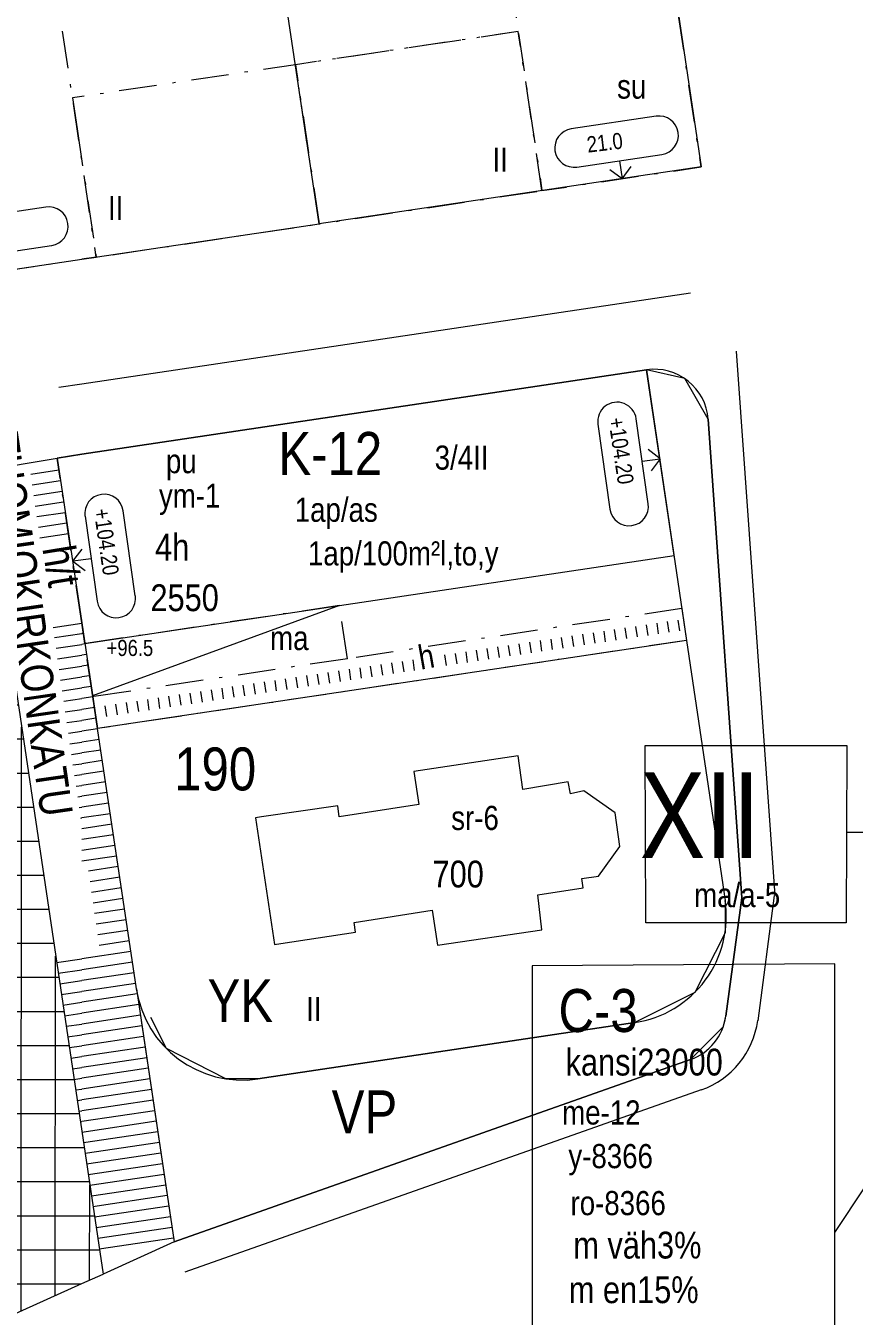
# Model space of a CAD drawing. Header units: metres. Extents: x 24485995 to 24488038, y 6819999 to 6822001.
# Drawn here: x 24487816.6 to 24487893.8, y 6820659 to 6820779.3 of the extents above; entities that cross this region are included whole.
import ezdxf

# ---------------------------------------------------------------- set-up
doc = ezdxf.new("R2010")
doc.units = ezdxf.units.M
for name, pattern in [('k10040', [10.3, 3.5, -1.5, 0.3, -1.5, 3.5]), ('K10271', [0]), ('K10430', [0]), ('k10vi1', [0]), ('Osoitus_AK', [0])]:
    doc.linetypes.add(name, pattern=pattern)
for name, color, linetype, lineweight in [('AK_AsemakaavaTeksti_Kadun_puistonnimi', 7, 'Continuous', 0), ('AK_AsemakaavaTeksti_Kaupunginosan_nimi', 7, 'Continuous', 0), ('AK_AsemakaavaTeksti_Korttelinumero', 7, 'Continuous', 0), ('AK_Kaavamerkinta_Kayttotarkoitusalue', 7, 'Continuous', 0), ('AK_Katualue_Tori', 7, 'Continuous', 0), ('AK_KayttotarkoitusSymboliViiva_Virkistysalueen_kuvio_murtoviiva', 7, 'Continuous', 0), ('AK_KayttotarkoitusViiva', 7, 'Continuous', 0), ('AK_LiikennointiTeksti_Autopaikkamerkinta', 7, 'Continuous', 0), ('AK_LiikennointiTeksti_Autopaikkamerkinta_m2', 7, 'Continuous', 0), ('AK_LiikennointiViiva_Polkuviivoitus', 7, 'Continuous', 0), ('AK_MuuAsemakaavaTeksti_Alueenosan_kayttotarkoitus', 7, 'Continuous', 0), ('AK_MuuAsemakaavaTeksti_Erityismaarays', 7, 'Continuous', 0), ('AK_MuuAsemakaavaViiva_alueenosan_raja', 7, 'Continuous', 0), ('AK_MuuAsemakaavaViiva_Merkinnan_alleviivaus', 7, 'Continuous', 0), ('AK_MuuAsemakaavaViiva_Merkinnan_Kohdistusnuoli', 7, 'Continuous', 0), ('AK_RakennusalaTeksti_Huoneistomaara', 7, 'Continuous', 0), ('AK_RakennusalaTeksti_Kerrosala_tai_luku', 7, 'Continuous', 0), ('AK_RakennusalaTeksti_Rakennusoikeus', 7, 'Continuous', 0), ('AK_RakennusalaViiva_Maanalaisen_tilan_viiva', 7, 'Continuous', 0), ('AK_RakennusalaViiva_Rakennusalan_raja__I_', 7, 'Continuous', 0), ('AK_RakentaminenTeksti_Korkeusmerkinta', 7, 'Continuous', 0), ('AK_RakentaminenTeksti_Korkeusmerkinta_ja_soikio_ja_nuoli', 7, 'Continuous', 0), ('AK_RakentaminenTeksti_Rakentamismaarays', 7, 'Continuous', 0), ('AK_YmparistoViiva_Istutettava_puurivi', 7, 'Continuous', 0)]:
    doc.layers.add(name, color=color, linetype=linetype, lineweight=lineweight)
doc.styles.add('ArialNarrow', font='ARIALN.TTF')

msp = doc.modelspace()

# ---------------------------------------------------------------- hatches: boundary and pattern name
at = {"layer": 'AK_Katualue_Tori', "linetype": 'Continuous', "lineweight": 0}
h = msp.add_hatch(dxfattribs=at)
h.set_pattern_fill('NET', style=0)
h.paths.add_polyline_path([(24487725.76, 6820708.1), (24487741.47, 6820727.28), (24487812.58, 6820737.82), (24487821.77, 6820676.21), (24487823.76, 6820662.9), (24487821.77, 6820662.01), (24487768.42, 6820637.9), (24487751.38, 6820644.69, 0.034208)], flags=0)

# ---------------------------------------------------------------- linework, layer by layer
at = {"layer": 'AK_KayttotarkoitusSymboliViiva_Virkistysalueen_kuvio_murtoviiva', "linetype": 'k10vi1', "lineweight": 9, "flags": 128}
msp.add_lwpolyline([(24487827.31, 6820686.55), (24487830.39, 6820665.9), (24487878.52, 6820682.89), (24487881.58, 6820685.99), (24487881.81, 6820686.93), (24487883.31, 6820697.97), (24487880.15, 6820742.6), (24487877.97, 6820746.38), (24487874.42, 6820747.2), (24487878.15, 6820721.97), (24487881.74, 6820697.74), (24487881.74, 6820694.71), (24487878.9, 6820689.15), (24487873.32, 6820686.35), (24487838.2, 6820681.09), (24487835.22, 6820681.1), (24487829.66, 6820683.93), (24487828.21, 6820686.83)], dxfattribs=at)
at = {"layer": 'AK_KayttotarkoitusViiva', "linetype": 'Continuous', "lineweight": 20, "flags": 128}
for points in [[(24487873.31, 6820807.65), (24487879.5, 6820766.11), (24487843.9, 6820760.8)], [(24487843.9, 6820760.8), (24487837.7, 6820802.34)], [(24487808.29, 6820755.49), (24487821.77, 6820757.5), (24487843.9, 6820760.8)], [(24487819.48, 6820738.97), (24487821.77, 6820739.32), (24487874.42, 6820747.2)], [(24487874.42, 6820747.2), (24487878.15, 6820721.97)], [(24487880.15, 6820742.6), (24487883.31, 6820697.97), (24487881.81, 6820686.93)], [(24487812.58, 6820737.82), (24487819.48, 6820738.97)], [(24487819.48, 6820738.97), (24487821.77, 6820723.62), (24487823.25, 6820713.75)], [(24487812.58, 6820737.82), (24487821.77, 6820676.21), (24487823.76, 6820662.9)], [(24487878.15, 6820721.97), (24487823.25, 6820713.75)], [(24487878.15, 6820721.97), (24487881.74, 6820697.74)], [(24487826.87, 6820689.49), (24487823.25, 6820713.75)], [(24487826.87, 6820689.49), (24487830.39, 6820665.9)], [(24487838.2, 6820681.09), (24487873.32, 6820686.35)], [(24487878.52, 6820682.89), (24487830.39, 6820665.9)], [(24487830.39, 6820665.9), (24487823.76, 6820662.9)], [(24487751.38, 6820644.69), (24487768.42, 6820637.9), (24487821.77, 6820662.01), (24487823.76, 6820662.9)]]:
    msp.add_lwpolyline(points, dxfattribs=at)
at = {"layer": 'AK_KayttotarkoitusViiva', "linetype": 'Continuous', "lineweight": 20}
for centre, radius, start, end in [((24487875.16, 6820742.25), 5, 4.0444, 98.5299), ((24487871.85, 6820696.24), 10, 278.4457, 8.6148), ((24487836.75, 6820690.98), 10, 188.5725, 278.3088), ((24487876.85, 6820687.61), 5, 289.4784, 352.1821)]:
    msp.add_arc(centre, radius, start, end, dxfattribs=at)
at = {"layer": 'AK_LiikennointiViiva_Polkuviivoitus', "linetype": 'Continuous', "lineweight": 0, "flags": 128}
for points in [[(24487817.02, 6820737.47), (24487819.65, 6820737.86)], [(24487817.16, 6820736.48), (24487819.8, 6820736.87)], [(24487817.3, 6820735.49), (24487819.94, 6820735.88)], [(24487817.45, 6820734.5), (24487820.09, 6820734.9)], [(24487817.59, 6820733.51), (24487820.24, 6820733.91)], [(24487817.74, 6820732.52), (24487820.39, 6820732.92)], [(24487817.88, 6820731.53), (24487820.53, 6820731.93)], [(24487819.1, 6820723.18), (24487821.78, 6820723.58)], [(24487871.41, 6820722.98), (24487871.56, 6820722)], [(24487872.4, 6820723.13), (24487872.55, 6820722.14)], [(24487873.39, 6820723.28), (24487873.54, 6820722.29)], [(24487874.38, 6820723.43), (24487874.52, 6820722.44)], [(24487875.37, 6820723.58), (24487875.51, 6820722.59)], [(24487876.35, 6820723.72), (24487876.5, 6820722.74)], [(24487877.34, 6820723.87), (24487877.49, 6820722.88)], [(24487819.24, 6820722.23), (24487821.77, 6820722.61)], [(24487821.92, 6820722.63), (24487821.77, 6820722.61)], [(24487863.5, 6820721.8), (24487863.65, 6820720.81)], [(24487864.49, 6820721.95), (24487864.64, 6820720.96)], [(24487865.48, 6820722.1), (24487865.62, 6820721.11)], [(24487866.47, 6820722.24), (24487866.61, 6820721.26)], [(24487867.45, 6820722.39), (24487867.6, 6820721.4)], [(24487868.44, 6820722.54), (24487868.59, 6820721.55)], [(24487869.43, 6820722.69), (24487869.58, 6820721.7)], [(24487870.42, 6820722.84), (24487870.57, 6820721.85)], [(24487819.38, 6820721.24), (24487821.77, 6820721.6)], [(24487819.52, 6820720.25), (24487821.77, 6820720.59)], [(24487822.07, 6820721.64), (24487821.77, 6820721.6)], [(24487822.22, 6820720.66), (24487821.77, 6820720.59)], [(24487855.59, 6820720.62), (24487855.73, 6820719.63)], [(24487856.58, 6820720.76), (24487856.72, 6820719.78)], [(24487857.56, 6820720.91), (24487857.71, 6820719.92)], [(24487858.55, 6820721.06), (24487858.7, 6820720.07)], [(24487859.54, 6820721.21), (24487859.69, 6820720.22)], [(24487860.53, 6820721.36), (24487860.68, 6820720.37)], [(24487861.52, 6820721.5), (24487861.67, 6820720.52)], [(24487862.51, 6820721.65), (24487862.66, 6820720.66)], [(24487819.67, 6820719.26), (24487821.77, 6820719.58)], [(24487822.36, 6820719.67), (24487821.77, 6820719.58)], [(24487847.68, 6820719.43), (24487847.82, 6820718.44)], [(24487848.66, 6820719.58), (24487848.81, 6820718.59)], [(24487849.65, 6820719.73), (24487849.8, 6820718.74)], [(24487850.64, 6820719.88), (24487850.79, 6820718.89)], [(24487851.63, 6820720.02), (24487851.78, 6820719.04)], [(24487852.62, 6820720.17), (24487852.77, 6820719.18)], [(24487819.81, 6820718.27), (24487821.77, 6820718.57)], [(24487822.51, 6820718.68), (24487821.77, 6820718.57)], [(24487839.76, 6820718.25), (24487839.91, 6820717.26)], [(24487840.75, 6820718.4), (24487840.9, 6820717.41)], [(24487841.74, 6820718.54), (24487841.89, 6820717.56)], [(24487842.73, 6820718.69), (24487842.88, 6820717.7)], [(24487843.72, 6820718.84), (24487843.87, 6820717.85)], [(24487844.71, 6820718.99), (24487844.86, 6820718)], [(24487845.7, 6820719.14), (24487845.85, 6820718.15)], [(24487846.69, 6820719.28), (24487846.83, 6820718.3)], [(24487819.96, 6820717.28), (24487821.77, 6820717.56)], [(24487822.66, 6820717.69), (24487821.77, 6820717.56)], [(24487831.85, 6820717.06), (24487832, 6820716.07)], [(24487832.84, 6820717.21), (24487832.99, 6820716.22)], [(24487833.83, 6820717.36), (24487833.98, 6820716.37)], [(24487834.82, 6820717.51), (24487834.97, 6820716.52)], [(24487835.81, 6820717.66), (24487835.96, 6820716.67)], [(24487836.8, 6820717.8), (24487836.94, 6820716.81)], [(24487837.79, 6820717.95), (24487837.93, 6820716.96)], [(24487838.77, 6820718.1), (24487838.92, 6820717.11)], [(24487820.1, 6820716.3), (24487821.77, 6820716.55)], [(24487822.81, 6820716.7), (24487821.77, 6820716.55)], [(24487823.94, 6820715.88), (24487824.09, 6820714.89)], [(24487824.93, 6820716.03), (24487825.08, 6820715.04)], [(24487825.92, 6820716.18), (24487826.07, 6820715.19)], [(24487826.91, 6820716.32), (24487827.06, 6820715.33)], [(24487827.9, 6820716.47), (24487828.04, 6820715.48)], [(24487828.89, 6820716.62), (24487829.03, 6820715.63)], [(24487829.87, 6820716.77), (24487830.02, 6820715.78)], [(24487830.86, 6820716.92), (24487831.01, 6820715.93)], [(24487820.24, 6820715.31), (24487821.77, 6820715.53)], [(24487822.95, 6820715.71), (24487821.77, 6820715.53)], [(24487823.1, 6820714.72), (24487821.77, 6820714.52)], [(24487820.39, 6820714.32), (24487821.77, 6820714.52)], [(24487820.53, 6820713.33), (24487821.77, 6820713.51)], [(24487823.25, 6820713.73), (24487821.77, 6820713.51)], [(24487820.68, 6820712.34), (24487821.77, 6820712.5)], [(24487823.4, 6820712.74), (24487821.77, 6820712.5)], [(24487820.82, 6820711.35), (24487821.77, 6820711.49)], [(24487823.54, 6820711.75), (24487821.77, 6820711.49)], [(24487820.96, 6820710.36), (24487821.77, 6820710.48)], [(24487823.69, 6820710.77), (24487821.77, 6820710.48)], [(24487823.84, 6820709.78), (24487821.77, 6820709.47)], [(24487821.11, 6820709.37), (24487821.77, 6820709.47)], [(24487823.99, 6820708.79), (24487821.77, 6820708.46)], [(24487821.25, 6820708.38), (24487821.77, 6820708.46)], [(24487821.4, 6820707.39), (24487821.77, 6820707.45)], [(24487824.14, 6820707.8), (24487821.77, 6820707.45)], [(24487821.54, 6820706.4), (24487821.77, 6820706.43)], [(24487824.28, 6820706.81), (24487821.77, 6820706.43)], [(24487821.68, 6820705.41), (24487821.77, 6820705.42)], [(24487824.43, 6820705.82), (24487821.77, 6820705.42)], [(24487824.58, 6820704.83), (24487821.77, 6820704.41)], [(24487824.73, 6820703.84), (24487821.77, 6820703.4)], [(24487824.87, 6820702.85), (24487821.77, 6820702.39)], [(24487825.02, 6820701.86), (24487821.77, 6820701.38)], [(24487825.17, 6820700.88), (24487822.41, 6820700.46)], [(24487825.32, 6820699.89), (24487822.55, 6820699.47)], [(24487825.46, 6820698.9), (24487822.69, 6820698.48)], [(24487825.61, 6820697.91), (24487822.84, 6820697.49)], [(24487825.76, 6820696.92), (24487822.98, 6820696.5)], [(24487825.91, 6820695.93), (24487823.13, 6820695.51)], [(24487826.05, 6820694.94), (24487823.27, 6820694.53)], [(24487826.35, 6820692.96), (24487821.77, 6820692.28)], [(24487826.2, 6820693.95), (24487823.41, 6820693.54)], [(24487819.43, 6820691.93), (24487821.77, 6820692.28)], [(24487826.5, 6820691.97), (24487821.77, 6820691.27)], [(24487819.57, 6820690.94), (24487821.77, 6820691.27)], [(24487826.65, 6820690.98), (24487821.77, 6820690.26)], [(24487819.72, 6820689.95), (24487821.77, 6820690.26)], [(24487826.79, 6820690), (24487821.77, 6820689.25)], [(24487819.87, 6820688.96), (24487821.77, 6820689.25)], [(24487820.02, 6820687.97), (24487821.77, 6820688.24)], [(24487826.94, 6820689.01), (24487821.77, 6820688.24)], [(24487820.17, 6820686.98), (24487821.77, 6820687.22)], [(24487827.09, 6820688.02), (24487821.77, 6820687.22)], [(24487827.24, 6820687.03), (24487821.77, 6820686.21)], [(24487820.31, 6820686), (24487821.77, 6820686.21)], [(24487827.38, 6820686.04), (24487821.77, 6820685.2)], [(24487820.46, 6820685.01), (24487821.77, 6820685.2)], [(24487827.53, 6820685.05), (24487821.77, 6820684.19)], [(24487820.61, 6820684.02), (24487821.77, 6820684.19)], [(24487827.68, 6820684.06), (24487821.77, 6820683.18)], [(24487820.76, 6820683.03), (24487821.77, 6820683.18)], [(24487820.9, 6820682.04), (24487821.77, 6820682.17)], [(24487827.83, 6820683.07), (24487821.77, 6820682.17)], [(24487827.97, 6820682.08), (24487821.77, 6820681.16)], [(24487821.05, 6820681.05), (24487821.77, 6820681.16)], [(24487828.12, 6820681.09), (24487821.77, 6820680.15)], [(24487821.2, 6820680.06), (24487821.77, 6820680.15)], [(24487828.27, 6820680.11), (24487821.77, 6820679.14)], [(24487821.35, 6820679.07), (24487821.77, 6820679.14)], [(24487828.42, 6820679.12), (24487821.77, 6820678.13)], [(24487821.49, 6820678.08), (24487821.77, 6820678.13)], [(24487828.56, 6820678.13), (24487821.77, 6820677.11)], [(24487821.64, 6820677.09), (24487821.77, 6820677.11)], [(24487828.71, 6820677.14), (24487821.79, 6820676.11)], [(24487828.86, 6820676.15), (24487821.94, 6820675.12)], [(24487829.01, 6820675.16), (24487822.08, 6820674.13)], [(24487829.15, 6820674.17), (24487822.23, 6820673.14)], [(24487829.3, 6820673.18), (24487822.38, 6820672.15)], [(24487829.45, 6820672.19), (24487822.53, 6820671.16)], [(24487829.6, 6820671.2), (24487822.68, 6820670.17)], [(24487829.75, 6820670.22), (24487822.82, 6820669.18)], [(24487829.89, 6820669.23), (24487822.97, 6820668.19)], [(24487830.04, 6820668.24), (24487823.12, 6820667.2)], [(24487830.19, 6820667.25), (24487823.27, 6820666.22)], [(24487830.34, 6820666.26), (24487823.41, 6820665.23)]]:
    msp.add_lwpolyline(points, dxfattribs=at)
at = {"layer": 'AK_MuuAsemakaavaViiva_alueenosan_raja', "linetype": 'k10040', "lineweight": 5, "flags": 128}
for points in [[(24487858.47, 6820805.44), (24487862.46, 6820778.73), (24487864.67, 6820763.9), (24487879.5, 6820766.11), (24487873.31, 6820807.65), (24487858.47, 6820805.44)], [(24487802.1, 6820797.03), (24487808.29, 6820755.49), (24487821.77, 6820757.5), (24487823.13, 6820757.7), (24487821.77, 6820766.79), (24487820.92, 6820772.54), (24487816.94, 6820799.24), (24487802.1, 6820797.03)], [(24487862.46, 6820778.73), (24487856.52, 6820777.85), (24487841.69, 6820775.64)], [(24487864.67, 6820763.9), (24487862.46, 6820778.73), (24487856.52, 6820777.85), (24487841.69, 6820775.64), (24487843.9, 6820760.8), (24487864.67, 6820763.9)], [(24487821.34, 6820769.67), (24487823.13, 6820757.7), (24487843.9, 6820760.8), (24487841.69, 6820775.64), (24487821.77, 6820772.67)], [(24487821.77, 6820772.67), (24487820.92, 6820772.54)], [(24487821.34, 6820772.6), (24487820.92, 6820772.54), (24487821.34, 6820769.67)], [(24487823.13, 6820757.7), (24487821.77, 6820757.5)], [(24487819.48, 6820738.97), (24487821.77, 6820739.32)], [(24487821.77, 6820723.62), (24487819.48, 6820738.97)], [(24487845.8, 6820725.22), (24487822.07, 6820721.67)], [(24487846.54, 6820720.27), (24487845.8, 6820725.22)], [(24487877.71, 6820724.94), (24487846.54, 6820720.27)], [(24487877.71, 6820724.94), (24487878.15, 6820721.97)], [(24487822.07, 6820721.67), (24487821.77, 6820723.62)], [(24487878.15, 6820721.97), (24487823.25, 6820713.75)], [(24487822.8, 6820716.72), (24487822.07, 6820721.67)], [(24487846.54, 6820720.27), (24487822.8, 6820716.72)], [(24487823.25, 6820713.75), (24487822.8, 6820716.72)]]:
    msp.add_lwpolyline(points, dxfattribs=at)
at = {"layer": 'AK_MuuAsemakaavaViiva_Merkinnan_alleviivaus', "linetype": 'Continuous', "lineweight": 5, "flags": 128}
msp.add_lwpolyline([(24487874.36, 6820695.63), (24487874.29, 6820712.16)], dxfattribs=at)
at = {"layer": 'AK_MuuAsemakaavaViiva_Merkinnan_alleviivaus', "linetype": 'Continuous', "lineweight": 5, "elevation": 18.38, "flags": 128}
for points in [[(24487874.29, 6820712.16), (24487893.07, 6820712.16)], [(24487893.07, 6820712.16), (24487893.03, 6820695.64)], [(24487893.03, 6820695.64), (24487874.36, 6820695.63)], [(24487863.77, 6820691.65), (24487863.77, 6820641.76), (24487891.95, 6820641.76), (24487891.95, 6820691.81), (24487863.77, 6820691.65)]]:
    msp.add_lwpolyline(points, dxfattribs=at)
at = {"layer": 'AK_MuuAsemakaavaViiva_Merkinnan_Kohdistusnuoli', "linetype": 'Osoitus_AK', "lineweight": 5, "flags": 128}
for points, elevation in [([(24487893.05, 6820704.1), (24487900.3, 6820704.09)], 21.79), ([(24487891.95, 6820666.78), (24487914.39, 6820700.55)], 18.38)]:
    msp.add_lwpolyline(points, dxfattribs=dict(at, elevation=elevation))
at = {"layer": 'AK_RakennusalaViiva_Maanalaisen_tilan_viiva', "linetype": 'Continuous', "lineweight": 5, "flags": 128}
msp.add_lwpolyline([(24487845.8, 6820725.22), (24487822.79, 6820716.8)], dxfattribs=at)
at = {"layer": 'AK_RakennusalaViiva_Rakennusalan_raja__I_', "linetype": 'K10271', "lineweight": 9, "flags": 128}
for points in [[(24487819.48, 6820738.97), (24487821.77, 6820723.62), (24487822.07, 6820721.67), (24487845.8, 6820725.22), (24487876.98, 6820729.88), (24487874.42, 6820747.2), (24487821.77, 6820739.32), (24487819.48, 6820738.97)], [(24487845.65, 6820706.55), (24487838.52, 6820705.51), (24487837.98, 6820705.43), (24487839.74, 6820693.63), (24487840.33, 6820693.72), (24487847.3, 6820694.78), (24487847.15, 6820695.69), (24487854.45, 6820696.81), (24487854.94, 6820693.57), (24487864.67, 6820695), (24487864.29, 6820698.24), (24487868.5, 6820698.92), (24487868.39, 6820699.78), (24487869.93, 6820699.99), (24487871.93, 6820702.75), (24487871.5, 6820705.89), (24487868.56, 6820707.94), (24487867.32, 6820707.68), (24487867.11, 6820708.78), (24487862.88, 6820708.08), (24487862.44, 6820711.2), (24487852.74, 6820709.75), (24487853.19, 6820706.67), (24487845.76, 6820705.51), (24487845.65, 6820706.55)]]:
    msp.add_lwpolyline(points, dxfattribs=at)
at = {"layer": 'AK_RakentaminenTeksti_Korkeusmerkinta_ja_soikio_ja_nuoli', "linetype": 'Continuous', "lineweight": 5, "flags": 128}
for points in [[(24487875.31, 6820770.84), (24487867.4, 6820769.66)], [(24487867.93, 6820766.1), (24487875.84, 6820767.28)], [(24487871.89, 6820766.69), (24487872.14, 6820765.01)], [(24487872.14, 6820765.01), (24487871, 6820765.85)], [(24487872.14, 6820765.01), (24487872.98, 6820766.15)], [(24487818.44, 6820762.36), (24487810.53, 6820761.18)], [(24487811.06, 6820757.62), (24487818.97, 6820758.8)], [(24487874.57, 6820734.71), (24487873.45, 6820742.64)], [(24487869.89, 6820742.13), (24487871, 6820734.21)], [(24487874.01, 6820738.67), (24487875.69, 6820738.91)], [(24487875.69, 6820738.91), (24487874.56, 6820739.76)], [(24487875.69, 6820738.91), (24487874.84, 6820737.78)]]:
    msp.add_lwpolyline(points, dxfattribs=at)
at = {"layer": 'AK_RakentaminenTeksti_Korkeusmerkinta_ja_soikio_ja_nuoli', "linetype": 'Continuous', "lineweight": 5, "elevation": 0, "flags": 128}
for points in [[(24487826.77, 6820726.14), (24487825.64, 6820734.06)], [(24487822.08, 6820733.55), (24487823.21, 6820725.63)], [(24487820.96, 6820729.35), (24487821.81, 6820730.48)], [(24487822.64, 6820729.59), (24487820.96, 6820729.35)], [(24487820.96, 6820729.35), (24487822.09, 6820728.5)]]:
    msp.add_lwpolyline(points, dxfattribs=at)
at = {"layer": 'AK_RakentaminenTeksti_Korkeusmerkinta_ja_soikio_ja_nuoli', "linetype": 'Continuous', "lineweight": 5}
for centre, start, end in [((24487875.58, 6820769.06), 278.4602, 98.4602), ((24487867.66, 6820767.88), 98.4602, 278.4602), ((24487818.71, 6820760.58), 278.4943, 98.4943), ((24487871.67, 6820742.38), 8.0243, 188.0243), ((24487823.86, 6820733.8, 0), 8.1301, 188.1301), ((24487872.79, 6820734.46), 188.0243, 8.0243), ((24487824.99, 6820725.88, 0), 188.1301, 8.1301)]:
    msp.add_arc(centre, 1.8, start, end, dxfattribs=at)
at = {"layer": 'AK_YmparistoViiva_Istutettava_puurivi', "linetype": 'K10430', "lineweight": 5, "flags": 128}
for points in [[(24487821.77, 6820745.88), (24487878.5, 6820754.37)], [(24487882.78, 6820748.95), (24487886.38, 6820698.19)], [(24487819.65, 6820745.57), (24487821.77, 6820745.88)], [(24487886.31, 6820698.18), (24487884.78, 6820686.52)], [(24487879.52, 6820680.06), (24487831.39, 6820663.07)]]:
    msp.add_lwpolyline(points, dxfattribs=at)
at = {"layer": 'AK_YmparistoViiva_Istutettava_puurivi', "linetype": 'K10430', "lineweight": 5}
msp.add_arc((24487876.85, 6820687.61), 8, 289.4625, 352.2025, dxfattribs=at)

# ---------------------------------------------------------------- texts
at = {"layer": 'AK_AsemakaavaTeksti_Kadun_puistonnimi', "linetype": 'Continuous', "lineweight": 5, "style": 'ArialNarrow'}
msp.add_text('TUOMIOKIRKONKATU', height=3, rotation=278.2238, dxfattribs=at).set_placement((24487812.84, 6820741.11))
at = {"layer": 'AK_AsemakaavaTeksti_Kaupunginosan_nimi', "linetype": 'Continuous', "lineweight": 0, "style": 'ArialNarrow'}
msp.add_text('XII', height=8, dxfattribs=at).set_placement((24487873.78, 6820701.68))
at = {"layer": 'AK_AsemakaavaTeksti_Korttelinumero', "linetype": 'Continuous', "lineweight": 5, "style": 'ArialNarrow'}
msp.add_text('190', height=4, dxfattribs=at).set_placement((24487830.39, 6820707.99))
at = {"layer": 'AK_Kaavamerkinta_Kayttotarkoitusalue', "linetype": 'Continuous', "lineweight": 0, "style": 'ArialNarrow'}
for s, p in [('K-12', (24487840.1, 6820737.4)), ('YK', (24487833.5, 6820686.39)), ('C-3', (24487866.21, 6820685.47)), ('VP', (24487845.07, 6820676.02))]:
    msp.add_text(s, height=4, dxfattribs=at).set_placement(p)
msp.add_text('h/t', height=3, rotation=279.2585, dxfattribs=at).set_placement((24487818.1, 6820730.56))
at = {"layer": 'AK_LiikennointiTeksti_Autopaikkamerkinta', "linetype": 'Continuous', "lineweight": 0, "style": 'ArialNarrow'}
msp.add_text('1ap/as', height=2.25, dxfattribs=at).set_placement((24487841.63, 6820733.03))
at = {"layer": 'AK_LiikennointiTeksti_Autopaikkamerkinta_m2', "linetype": 'Continuous', "lineweight": 0, "style": 'ArialNarrow'}
msp.add_text('1ap/100m²l,to,y', height=2.25, dxfattribs=at).set_placement((24487842.86, 6820728.96))
at = {"layer": 'AK_MuuAsemakaavaTeksti_Alueenosan_kayttotarkoitus', "linetype": 'Continuous', "lineweight": 0, "style": 'ArialNarrow'}
for s, p in [('su', (24487871.67, 6820772.48)), ('ma', (24487839.33, 6820721.07)), ('ma/a-5', (24487878.85, 6820697.11, 18.38))]:
    msp.add_text(s, height=2.25, dxfattribs=at).set_placement(p)
msp.add_text('h', height=2.25, rotation=10.0325, dxfattribs=at).set_placement((24487853.37, 6820719.24))
at = {"layer": 'AK_MuuAsemakaavaTeksti_Erityismaarays', "linetype": 'Continuous', "lineweight": 0, "style": 'ArialNarrow'}
for s, p in [('sr-6', (24487856.21, 6820704.3)), ('me-12', (24487866.55, 6820676.84, 18.38)), ('y-8366', (24487867.13, 6820672.77)), ('ro-8366', (24487867.33, 6820668.39))]:
    msp.add_text(s, height=2.25, dxfattribs=at).set_placement(p)
at = {"layer": 'AK_RakennusalaTeksti_Huoneistomaara', "linetype": 'Continuous', "lineweight": 0, "style": 'ArialNarrow'}
msp.add_text('4h', height=2.5, dxfattribs=at).set_placement((24487828.61, 6820729.42))
at = {"layer": 'AK_RakennusalaTeksti_Kerrosala_tai_luku', "linetype": 'Continuous', "lineweight": 0, "style": 'ArialNarrow'}
for s, p in [('II', (24487860.06, 6820765.66)), ('II', (24487824.22, 6820761.16)), ('3/4II', (24487854.67, 6820737.89)), ('II', (24487842.7, 6820686.49))]:
    msp.add_text(s, height=2.25, dxfattribs=at).set_placement(p)
at = {"layer": 'AK_RakennusalaTeksti_Rakennusoikeus', "linetype": 'Continuous', "lineweight": 0, "style": 'ArialNarrow'}
for s, p in [('2550', (24487828.18, 6820724.7)), ('700', (24487854.47, 6820698.94)), ('kansi23000', (24487866.87, 6820681.41, 18.38)), ('m väh3%', (24487867.59, 6820664.35)), ('m en15%', (24487867.17, 6820660.19))]:
    msp.add_text(s, height=2.5, dxfattribs=at).set_placement(p)
at = {"layer": 'AK_RakentaminenTeksti_Korkeusmerkinta', "linetype": 'Continuous', "lineweight": 0, "style": 'ArialNarrow'}
for s, rotation, p in [('21.0', 6.773, (24487868.95, 6820767.44)), ('+104.20', 278.5369, (24487870.84, 6820742.63)), ('+104.20', 278.3191, (24487822.88, 6820734.15))]:
    msp.add_text(s, height=1.5, rotation=rotation, dxfattribs=at).set_placement(p)
msp.add_text('+96.5', height=1.5, dxfattribs=at).set_placement((24487824.09, 6820720.52))
at = {"layer": 'AK_RakentaminenTeksti_Rakentamismaarays', "linetype": 'Continuous', "lineweight": 0, "style": 'ArialNarrow'}
for s, p in [('pu', (24487829.62, 6820737.56)), ('ym-1', (24487828.97, 6820734.34))]:
    msp.add_text(s, height=2.25, dxfattribs=at).set_placement(p)

doc.saveas('drawing.dxf')
